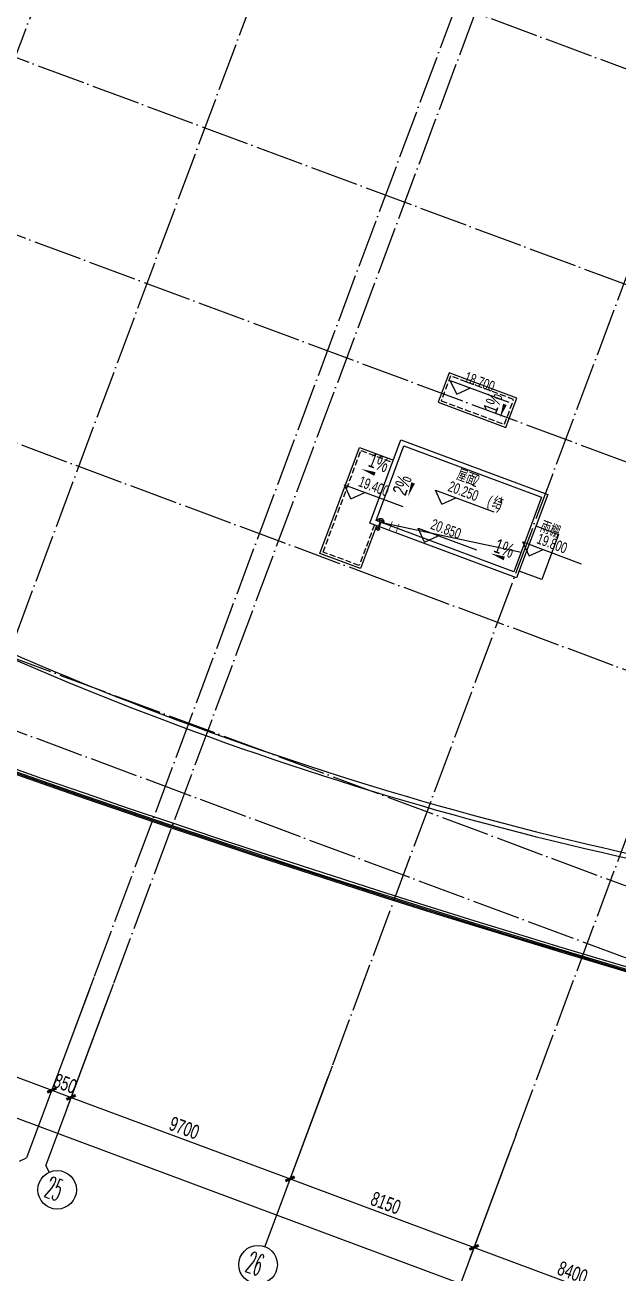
# Model space of a CAD drawing. Header units: millimetres. Extents: x 600121811 to 600690586, y 3472921280 to 3473279938.
# Drawn here: x 600406894 to 600431513, y 3473029069 to 3473080897 of the extents above; entities that cross this region are included whole.
import ezdxf
from ezdxf.enums import TextEntityAlignment as Align

# ---------------------------------------------------------------- set-up
doc = ezdxf.new("R2010")
doc.units = ezdxf.units.MM
doc.header["$LTSCALE"] = 1000
for name, pattern in [('AX-MALL-GIRD-200$0$DOTE', [2.42, 2, -0.2, 0.02, -0.2]), ('AX-MALL-WALL-GJ$0$DASH', [0.35, 0.25, -0.1]), ('AX-MALL-WALL-GJ$0$DOTE', [2.42, 2, -0.2, 0.02, -0.2]), ('PX-MALL-PGJ-LG$0$CONTINOUS', [0]), ('PX-MALL-PGJ-LG$0$DASHDOT', [1, 0.5, -0.25, 0, -0.25])]:
    doc.linetypes.add(name, pattern=pattern)
doc.layers.get('0').update_dxf_attribs({"linetype": 'CONTINUOUS'})
for name, color, linetype in [('AX-MALL-DIM-PGJ$0$A-Anno-Dims', 3, 'CONTINUOUS'), ('AX-MALL-DIM-PGJ$0$A-Anno-Note', 241, 'CONTINUOUS'), ('AX-MALL-DIM-PGJ$0$A-Fixt', 81, 'CONTINUOUS'), ('AX-MALL-GIRD-200$0$A-Grid', 222, 'AX-MALL-GIRD-200$0$DOTE'), ('AX-MALL-GIRD-200$0$A-Grid-Iden', 11, 'CONTINUOUS'), ('AX-MALL-GJ-200$0$A-Anno-Note', 241, 'CONTINUOUS'), ('AX-MALL-WALL-GJ$0$A-Anno-Levl', 201, 'CONTINUOUS'), ('AX-MALL-WALL-GJ$0$A-Anno-Note', 241, 'CONTINUOUS'), ('AX-MALL-WALL-GJ$0$A-Detl-Patt', 8, 'CONTINUOUS'), ('AX-MALL-WALL-GJ$0$A-Detl-Thin', 131, 'CONTINUOUS'), ('AX-MALL-WALL-GJ$0$A-SEE', 254, 'CONTINUOUS'), ('AX-MALL-WALL-GJ$0$AE-DOTE', 15, 'AX-MALL-WALL-GJ$0$DOTE'), ('AXIS_TEXT', 7, 'CONTINUOUS'), ('PX-MALL-PGJ-LG$0$P-Pipe-Risr', 7, 'CONTINUOUS'), ('PX-MALL-PGJ-LG$0$P-Pipe-Risr-Arch', 6, 'CONTINUOUS'), ('PX-MALL-PGJ-LG$0$P-Pipe-Risr-W100', 6, 'CONTINUOUS'), ('PX-MALL-PGJ-LG$0$P-Pipe-Risr-W50', 6, 'CONTINUOUS'), ('PX-MALL-PGJ-LG$0$P-Stom', 4, 'PX-MALL-PGJ-LG$0$DASHDOT'), ('PX-MALL-PGJ-LG$0$P-Stom-pipe', 4, 'PX-MALL-PGJ-LG$0$CONTINOUS'), ('PX-MALL-PGJ-LG$0$P-Stom-Strn', 120, 'CONTINUOUS'), ('PX-MALL-PGJ-LG$0$P-Stom-Strn-W100', 120, 'CONTINUOUS'), ('PX-MALL-PGJ-LG$0$P-Stom-Strn-W50', 120, 'CONTINUOUS'), ('PX-MALL-PGJ-LG$0$P-Stru', 40, 'CONTINUOUS')]:
    doc.layers.add(name, color=color, linetype=linetype)
doc.layers.add('AX-MALL-WALL-GJ$0$M-AUX-TO-ARCH', color=1, linetype='CONTINUOUS', plot=False)
doc.styles.add('AX-MALL-DIM-PGJ$0$_TCH_DIM', font='zy_en.shx', dxfattribs={"width": 0.7, "bigfont": 'zy_cn.shx'})
doc.styles.add('AX-MALL-GIRD-200$0$_TCH_AXIS', font='ROMAND.shx', dxfattribs={"width": 0.7, "height": 5, "bigfont": 'zy_cn.shx'})
doc.styles.add('AX-MALL-GIRD-200$0$_TCH_DIM_T3', font='zy_en.shx', dxfattribs={"width": 0.7, "bigfont": 'zy_cn.shx'})
doc.styles.add('AX-MALL-WALL-GJ$0$_TCH_DIM', font='zy_en.shx', dxfattribs={"width": 0.7, "bigfont": 'zy_cn.shx'})
doc.styles.add('AX-MALL-WALL-GJ$0$STANDARD', font='GBENOR', dxfattribs={"bigfont": 'GBCBIG'})
doc.styles.add('COMPLEX', font='COMPLEX')
doc.styles.add('PX-MALL-PGJ-LG$0$jzfz', font='jzfz_eng.shx', dxfattribs={"width": 0.6, "bigfont": 'jzfz_cnb.shx'})
doc.dimstyles.new('AX-MALL-GIRD-200$0$_TCH_ARCH&&200', dxfattribs={"dimtxt": 595, "dimasz": 300, "dimexe": 500, "dimexo": 500, "dimgap": 152.5, "dimtad": 1, "dimdec": 0, "dimzin": 0, "dimdsep": 46, "dimtxsty": 'AX-MALL-GIRD-200$0$_TCH_DIM_T3', "dimblk": 'AX-MALL-GIRD-200$0$_ArchTick', "dimcen": 0.09, "dimclrt": 7, "dimazin": 2, "dimtfac": 1, "dimtdec": 0, "dimtix": 1, "dimtmove": 2, "dimatfit": 3, "dimfxl": 500, "dimtolj": 1, "dimtzin": 0, "dimarcsym": 0})

# ---------------------------------------------------------------- blocks, each defined once
blk = doc.blocks.new('_AXISO')
blk.add_circle((0, 0), 0.5)
at = {"layer": 'AXIS_TEXT', "style": 'COMPLEX', "width": 1.041667}
blk.add_attdef('A', text='', height=0.56, dxfattribs=at).set_placement((-0.25, -0.28), (0.25, -0.28), align=Align.FIT)
blk = doc.blocks.new('AX-MALL-GIRD-200$0$_ArchTick')
at = {"color": 0, "linetype": 'ByBlock', "const_width": 0.4}
blk.add_lwpolyline([(-0.5, -0.5), (0.5, 0.5)], dxfattribs=at)
blk = doc.blocks.new('*D160')
at = {"layer": 'AX-MALL-GIRD-200$0$A-Grid-Iden', "color": 0, "lineweight": -2, "transparency": 16777216}
for p, q in [((600228911, 3473108184), (600226607, 3473101999)), ((600226782, 3473102468), (600551951, 3472981333)), ((600554081, 3472987049), (600551777, 3472980864))]:
    blk.add_line(p, q, dxfattribs=at)
at = {"layer": 'AX-MALL-GIRD-200$0$A-Grid-Iden', "color": 0, "lineweight": -2, "transparency": 16777216, "xscale": 300, "yscale": 300, "zscale": 300}
for p, rotation in [((600226782, 3473102468), 159.5681613089764), ((600551951, 3472981333), 339.5681613089764)]:
    blk.add_blockref('AX-MALL-GIRD-200$0$_ArchTick', p, dxfattribs=dict(at, rotation=rotation))
at = {"layer": 'AX-MALL-GIRD-200$0$A-Grid-Iden', "color": 7, "transparency": 16777216, "insert": (600389524, 3473042322), "char_height": 595, "attachment_point": 5, "rotation": 339.5682, "style": 'AX-MALL-GIRD-200$0$_TCH_DIM_T3'}
blk.add_mtext('\\A1;347000', dxfattribs=at)
blk = doc.blocks.new('*D183')
at = {"layer": 'AX-MALL-GIRD-200$0$A-Grid-Iden', "color": 0, "lineweight": -2, "transparency": 16777216}
for p, q in [((600402085, 3473043672), (600400340, 3473038986)), ((600409582, 3473040879), (600407836, 3473036194)), ((600400514, 3473039455), (600408011, 3473036662))]:
    blk.add_line(p, q, dxfattribs=at)
at = {"layer": 'AX-MALL-GIRD-200$0$A-Grid-Iden', "color": 0, "lineweight": -2, "transparency": 16777216, "xscale": 300, "yscale": 300, "zscale": 300}
for p, rotation in [((600400514, 3473039455), 159.5681613089876), ((600408011, 3473036662), 339.5681613089876)]:
    blk.add_blockref('AX-MALL-GIRD-200$0$_ArchTick', p, dxfattribs=dict(at, rotation=rotation))
at = {"layer": 'AX-MALL-GIRD-200$0$A-Grid-Iden', "color": 7, "transparency": 16777216, "insert": (600404420, 3473038480), "char_height": 595, "attachment_point": 5, "rotation": 339.5682, "style": 'AX-MALL-GIRD-200$0$_TCH_DIM_T3'}
blk.add_mtext('\\A1;8000', dxfattribs=at)
blk = doc.blocks.new('*D184')
at = {"layer": 'AX-MALL-GIRD-200$0$A-Grid-Iden', "color": 0, "lineweight": -2, "transparency": 16777216}
for p, q in [((600409582, 3473040879), (600407836, 3473036194)), ((600410378, 3473040582), (600408633, 3473035897)), ((600408011, 3473036662), (600408807, 3473036365))]:
    blk.add_line(p, q, dxfattribs=at)
at = {"layer": 'AX-MALL-GIRD-200$0$A-Grid-Iden', "color": 0, "lineweight": -2, "transparency": 16777216, "xscale": 300, "yscale": 300, "zscale": 300}
for p, rotation in [((600408011, 3473036662), 159.5681613063323), ((600408807, 3473036365), 339.5681613063323)]:
    blk.add_blockref('AX-MALL-GIRD-200$0$_ArchTick', p, dxfattribs=dict(at, rotation=rotation))
at = {"layer": 'AX-MALL-GIRD-200$0$A-Grid-Iden', "color": 7, "transparency": 16777216, "insert": (600408566, 3473036935), "char_height": 595, "attachment_point": 5, "rotation": 339.5682, "style": 'AX-MALL-GIRD-200$0$_TCH_DIM_T3'}
blk.add_mtext('\\A1;850', dxfattribs=at)
blk = doc.blocks.new('*D185')
at = {"layer": 'AX-MALL-GIRD-200$0$A-Grid-Iden', "color": 0, "lineweight": -2, "transparency": 16777216}
for p, q in [((600410378, 3473040582), (600408633, 3473035897)), ((600419468, 3473037196), (600417723, 3473032511)), ((600408807, 3473036365), (600417897, 3473032979))]:
    blk.add_line(p, q, dxfattribs=at)
at = {"layer": 'AX-MALL-GIRD-200$0$A-Grid-Iden', "color": 0, "lineweight": -2, "transparency": 16777216, "xscale": 300, "yscale": 300, "zscale": 300}
for p, rotation in [((600408807, 3473036365), 159.5681613095055), ((600417897, 3473032979), 339.5681613095055)]:
    blk.add_blockref('AX-MALL-GIRD-200$0$_ArchTick', p, dxfattribs=dict(at, rotation=rotation))
at = {"layer": 'AX-MALL-GIRD-200$0$A-Grid-Iden', "color": 7, "transparency": 16777216, "insert": (600413509, 3473035094), "char_height": 595, "attachment_point": 5, "rotation": 339.5682, "style": 'AX-MALL-GIRD-200$0$_TCH_DIM_T3'}
blk.add_mtext('\\A1;9700', dxfattribs=at)
blk = doc.blocks.new('*D186')
at = {"layer": 'AX-MALL-GIRD-200$0$A-Grid-Iden', "color": 0, "lineweight": -2, "transparency": 16777216}
for p, q in [((600419468, 3473037196), (600417723, 3473032511)), ((600427105, 3473034351), (600425360, 3473029666)), ((600417897, 3473032979), (600425535, 3473030134))]:
    blk.add_line(p, q, dxfattribs=at)
at = {"layer": 'AX-MALL-GIRD-200$0$A-Grid-Iden', "color": 0, "lineweight": -2, "transparency": 16777216, "xscale": 300, "yscale": 300, "zscale": 300}
for p, rotation in [((600417897, 3473032979), 159.5681613095475), ((600425535, 3473030134), 339.5681613095475)]:
    blk.add_blockref('AX-MALL-GIRD-200$0$_ArchTick', p, dxfattribs=dict(at, rotation=rotation))
at = {"layer": 'AX-MALL-GIRD-200$0$A-Grid-Iden', "color": 7, "transparency": 16777216, "insert": (600421873, 3473031978), "char_height": 595, "attachment_point": 5, "rotation": 339.5682, "style": 'AX-MALL-GIRD-200$0$_TCH_DIM_T3'}
blk.add_mtext('\\A1;8150', dxfattribs=at)
blk = doc.blocks.new('*D187')
at = {"layer": 'AX-MALL-GIRD-200$0$A-Grid-Iden', "color": 0, "lineweight": -2, "transparency": 16777216}
for p, q in [((600427105, 3473034351), (600425360, 3473029666)), ((600434977, 3473031419), (600433232, 3473026733)), ((600425535, 3473030134), (600433406, 3473027202))]:
    blk.add_line(p, q, dxfattribs=at)
at = {"layer": 'AX-MALL-GIRD-200$0$A-Grid-Iden', "color": 0, "lineweight": -2, "transparency": 16777216, "xscale": 300, "yscale": 300, "zscale": 300}
for p, rotation in [((600425535, 3473030134), 159.5681613090017), ((600433406, 3473027202), 339.5681613090017)]:
    blk.add_blockref('AX-MALL-GIRD-200$0$_ArchTick', p, dxfattribs=dict(at, rotation=rotation))
at = {"layer": 'AX-MALL-GIRD-200$0$A-Grid-Iden', "color": 7, "transparency": 16777216, "insert": (600429627, 3473029090), "char_height": 595, "attachment_point": 5, "rotation": 339.5682, "style": 'AX-MALL-GIRD-200$0$_TCH_DIM_T3'}
blk.add_mtext('\\A1;8400', dxfattribs=at)
blk = doc.blocks.new('AX-MALL-WALL-GJ$0$A$C5469763B')
at = {"layer": 'AX-MALL-WALL-GJ$0$A-Detl-Patt'}
for points in [[(-236484, 2426, 0.055992), (-115679, 1194, -0.091487), (-108806, 638, 0.199165), (-91863, 2852, -0.091487), (-85364, 5156, 0.010002), (-64060, 8992, -0.645417), (-62997, 7512), (-63092, 7346)], [(-236398, 2315, 0.055947), (-115669, 1095, -0.091487), (-108832, 541, 0.199165), (-91813, 2765, -0.091487), (-85348, 5057, 0.010002), (-64040, 8894, -0.645417), (-63084, 7562), (-63129, 7483), (-63042, 7433)], [(-236355, 2259, 0.055924), (-115664, 1045, -0.091487), (-108845, 493, 0.199165), (-91788, 2722, -0.091487), (-85340, 5007, 0.010002), (-64030, 8845, -0.645417), (-63127, 7587), (-63197, 7465), (-63067, 7390)], [(-236312, 2203, 0.055901), (-115659, 995, -0.091487), (-108858, 445, 0.199165), (-91763, 2679, -0.091487), (-85332, 4958, 0.010002), (-64020, 8796, -0.645417), (-63170, 7612), (-63266, 7446)]]:
    blk.add_lwpolyline(points, format="xyb", dxfattribs=at)
blk = doc.blocks.new('AX-MALL-WALL-GJ$0$A$C3841687A')
at = {"layer": 'AX-MALL-WALL-GJ$0$A-Detl-Patt'}
for radius in [140300, 140100]:
    blk.add_arc((-154564, 142853), radius, 259.87916, 278.36236, dxfattribs=at)
blk = doc.blocks.new('AX-MALL-WALL-GJ$0$fgergertghngfh')
at = {"layer": 'AX-MALL-WALL-GJ$0$A-Detl-Patt'}
for p, q in [((-13386, 5036), (-12263, -7615)), ((1798, 160), (-27539, -2446))]:
    blk.add_line(p, q, dxfattribs=at)
for points in [[(-22903, -6335, -0.378162), (-25503, -4082), (-26027, -185, -0.452389), (-23463, 2761, 0.042033), (-3068, 4582, -0.46282), (-20, 2047), (19, -1904, -0.368639), (-2146, -4493, -0.039801)], [(-22905, -6135, -0.378162), (-25305, -4055), (-25829, -159, -0.452389), (-23462, 2561, 0.042033), (-3034, 4385, -0.46282), (-220, 2045), (-181, -1906, -0.368639), (-2179, -4296, -0.039801)], [(-22909, -5735, -0.378162), (-24909, -4002), (-25432, -106, -0.452389), (-23460, 2161, 0.042033), (-2965, 3991, -0.46282), (-620, 2041), (-581, -1910, -0.368639), (-2246, -3902, -0.039801)]]:
    blk.add_lwpolyline(points, format="xyb", close=True, dxfattribs=at)
for points in [[(-2790, 4415), (-2019, -4263)], [(-6949, 3766), (-6178, -4911)], [(-4868, 4078), (-4097, -4607)], [(-11119, 3248), (-10350, -5419)], [(-9033, 3489), (-8263, -5182)], [(-25823, 518), (-344, 2780)], [(-19499, 2645), (-18728, -6031)], [(-17399, 2742), (-16629, -5929)], [(-15303, 2875), (-14533, -5792)], [(-13210, 3043), (-12440, -5622)], [(-23707, 2547), (-22936, -6136)], [(-21602, 2584), (-20831, -6100)], [(-25732, -880), (-214, 1387)], [(-25545, -2269), (-200, -18)], [(-25359, -3657), (-186, -1422)], [(-24950, -5027), (-361, -2843)]]:
    blk.add_lwpolyline(points, dxfattribs=at)
at = {"layer": 'AX-MALL-WALL-GJ$0$A-Detl-Patt', "linetype": 'AX-MALL-WALL-GJ$0$DASH'}
for points in [[(-22914, -5136, -0.378162), (-24314, -3922), (-24838, -26, -0.452389), (-23457, 1561, 0.042033), (-2861, 3400, -0.46282), (-1220, 2035), (-1181, -1916, -0.368639), (-2347, -3310, -0.039801)], [(-22916, -4936, -0.378162), (-24116, -3895), (-24639, 1, -0.452389), (-23456, 1361, 0.042033), (-2827, 3203, -0.46282), (-1420, 2033), (-1381, -1918, -0.368639), (-2380, -3113, -0.039801)]]:
    blk.add_lwpolyline(points, format="xyb", close=True, dxfattribs=at)
blk = doc.blocks.new('PX-MALL-PGJ-LG$0$A$C48A01704')
at = {"layer": 'PX-MALL-PGJ-LG$0$P-Stom-Strn-W100', "ltscale": 0.7}
for p, q in [((-128, 74), (0, 74)), ((0, 150), (0, -150)), ((-128, -74), (0, -74))]:
    blk.add_line(p, q, dxfattribs=at)
blk.add_arc((3, 0), 150, 91.1674, 268.8326, dxfattribs=at)
blk = doc.blocks.new('PX-MALL-PGJ-LG$0$A$C00A74F81')
at = {"layer": 'PX-MALL-PGJ-LG$0$P-Stom-Strn-W50', "ltscale": 0.7}
for p, q in [((-70, 41), (0, 41)), ((0, 82), (0, -82)), ((-70, -41), (0, -41))]:
    blk.add_line(p, q, dxfattribs=at)
blk.add_arc((2, 0), 82.5, 91.1674, 268.8326, dxfattribs=at)
blk = doc.blocks.new('PX-MALL-PGJ-LG$0$P-Stom-Ysd-Cp')
at = {"layer": 'PX-MALL-PGJ-LG$0$P-Stom-Strn-W100', "ltscale": 0.7}
blk.add_blockref('PX-MALL-PGJ-LG$0$A$C48A01704', (0, 0), dxfattribs=at)
at = {"layer": 'PX-MALL-PGJ-LG$0$P-Stom-Strn-W50'}
blk.add_blockref('PX-MALL-PGJ-LG$0$A$C00A74F81', (0, 0), dxfattribs=at)
blk = doc.blocks.new('PX-MALL-PGJ-LG$0$P-Risr')
at = {"layer": 'PX-MALL-PGJ-LG$0$P-Pipe-Risr-W50'}
h = blk.add_hatch(color=0, dxfattribs=at)
edge = h.paths.add_edge_path()
edge.add_ellipse((0, 0), major_axis=(47.1, 47.1), ratio=1, start_angle=225, end_angle=405, ccw=False)
edge.add_ellipse((0, 0), major_axis=(47.1, 47.1), ratio=1, start_angle=133.9676, end_angle=225, ccw=False)
edge.add_line((-67, 1), (-54, 1))
edge.add_ellipse((0, 0), major_axis=(-38.5, 38.5), ratio=1, start_angle=43.7381, end_angle=135)
edge.add_ellipse((0, 0), major_axis=(38.5, 38.5), ratio=1, start_angle=225, end_angle=405)
edge.add_ellipse((0, 0), major_axis=(38.5, 38.5), ratio=1, start_angle=45, end_angle=133.7381)
edge.add_line((-54, 1), (-67, 1))
edge.add_ellipse((0, 0), major_axis=(-47.1, 47.1), ratio=1, start_angle=-45, end_angle=43.9676, ccw=False)
at = {"layer": 'PX-MALL-PGJ-LG$0$P-Pipe-Risr-Arch', "ltscale": 0.7}
blk.add_circle((0, 0), 59.3, dxfattribs=at)
at = {"layer": 'PX-MALL-PGJ-LG$0$P-Pipe-Risr-W100', "color": 0, "const_width": 15}
blk.add_lwpolyline([(-75, 0, 1), (75, 0, 1)], format="xyb", close=True, dxfattribs=at)
at = {"layer": 'PX-MALL-PGJ-LG$0$P-Pipe-Risr-W50'}
blk.add_circle((0, 0), 54.5, dxfattribs=at)
at = {"layer": 'PX-MALL-PGJ-LG$0$P-Pipe-Risr', "style": 'PX-MALL-PGJ-LG$0$jzfz', "width": 0.6, "flags": 1}
for tag in ['RANGE', 'SYS-MARK']:
    blk.add_attdef(tag, text='', height=0.0156, dxfattribs=at).set_placement((0, -46), align=Align.MIDDLE)
blk = doc.blocks.new('PX-MALL-PGJ-LG$0$fstg')
at = {"layer": 'PX-MALL-PGJ-LG$0$P-Stru', "ltscale": 0.7, "const_width": 30}
for points in [[(-200, 150), (200, 150)], [(0, 150), (0, 287)], [(200, -150), (-200, -150)], [(0, -150), (0, -287)]]:
    blk.add_lwpolyline(points, dxfattribs=at)
blk = doc.blocks.new('PX-MALL-PGJ-LG')
at = {"layer": 'PX-MALL-PGJ-LG$0$P-Stom', "const_width": 90}
blk.add_lwpolyline([(600421655, 3473060253), (600421550, 3473059972)], dxfattribs=at)
at = {"layer": 'PX-MALL-PGJ-LG$0$P-Stom-pipe', "ltscale": 0.7, "rotation": 159.5681613228344}
blk.add_blockref('PX-MALL-PGJ-LG$0$P-Risr', (600421550, 3473059972), dxfattribs=at)
at = {"layer": 'PX-MALL-PGJ-LG$0$P-Stom-Strn', "rotation": 249.5681613228347}
blk.add_blockref('PX-MALL-PGJ-LG$0$P-Stom-Ysd-Cp', (600421655, 3473060253), dxfattribs=at)
at = {"layer": 'PX-MALL-PGJ-LG$0$P-Stru', "rotation": 249.5681612166072}
blk.add_blockref('PX-MALL-PGJ-LG$0$fstg', (600422217, 3473060044), dxfattribs=at)
blk = doc.blocks.new('AX-MALL-DIM-PGJ')
at = {"layer": 'AX-MALL-DIM-PGJ$0$A-Anno-Dims'}
for points in [[(600426904.6, 3473065373.7, 0, 0, 0), (600426608.3, 3473064578.2, 0, 160, 0), (600426817.7, 3473065140.5, 0, 0, 0)], [(600421837.5, 3473062095, 0, 0, 0), (600420858.4, 3473062459.7, 0, 160, 0), (600421420.7, 3473062250.3, 0, 0, 0)], [(600423029.3, 3473061945.5, 0, 0, 0), (600422795.7, 3473061318.5, 0, 160, 0), (600423005.2, 3473061880.7, 0, 0, 0)], [(600426960.4, 3473058679.3, 0, 0, 0), (600426227.5, 3473058952.4, 0, 160, 0), (600426789.8, 3473058742.9, 0, 0, 0)]]:
    blk.add_lwpolyline(points, format="xyseb", dxfattribs=at)
at = {"layer": 'AX-MALL-DIM-PGJ$0$A-Fixt'}
blk.add_line((600421653.8, 3473060250.6), (600427487.8, 3473059010), dxfattribs=at)
at = {"layer": 'AX-MALL-DIM-PGJ$0$A-Anno-Note', "style": 'AX-MALL-DIM-PGJ$0$_TCH_DIM', "width": 0.7}
for s, rotation, p in [('1%', 69.56816, (600426451.1, 3473064729.9)), ('1%', 339.56816, (600421101.9, 3473062582.7)), ('2%', 69.56816, (600422687.1, 3473061313.8)), ('1%', 339.56816, (600426313, 3473059027.3))]:
    blk.add_text(s, height=595, rotation=rotation, dxfattribs=at).set_placement(p)
blk = doc.blocks.new('AX-MALL-GIRD-200')
at = {"layer": 'AX-MALL-GIRD-200$0$A-Grid'}
for p, q in [((600226689.8, 3473155507), (600584585.8, 3473022180.2)), ((600433117.7, 3473151036.4), (600394388.2, 3473047072.7)), ((600440989.3, 3473148104), (600402259.7, 3473044140.3)), ((600223757.4, 3473147635.4), (600581653.4, 3473014308.6)), ((600448486, 3473145311.3), (600409756.4, 3473041347.6)), ((600449282.5, 3473145014.5), (600410553, 3473041050.8)), ((600458372.3, 3473141628.3), (600419642.7, 3473037664.6)), ((600221348.7, 3473141169.5), (600579244.7, 3473007842.7)), ((600427280, 3473034819.5), (600466009.5, 3473138783.2)), ((600218521, 3473133579.1), (600576417, 3473000252.3)), ((600215588.6, 3473125707.5), (600573484.6, 3472992380.8)), ((600214611.2, 3473123083.7), (600572507.2, 3472989756.9))]:
    blk.add_line(p, q, dxfattribs=at)
at = {"layer": 'AX-MALL-GIRD-200$0$A-Grid-Iden'}
for p, q in [((600409756.4, 3473041347.6), (600406963.7, 3473033850.8)), ((600410553, 3473041050.8), (600407760.2, 3473033554.1)), ((600419642.7, 3473037664.6), (600416850, 3473030167.9)), ((600427280, 3473034819.5), (600424487.2, 3473027322.8)), ((600406662.3, 3473033713.1), (600406963.7, 3473033850.8)), ((600407898, 3473033252.7), (600407760.2, 3473033554.1))]:
    blk.add_line(p, q, dxfattribs=at)
ref = blk.add_blockref('_AXISO', (600408230.6, 3473032525.2), dxfattribs=dict(at, xscale=1600, yscale=1600, zscale=1600))
ref.add_attrib('A', '25', dxfattribs={"height": 905.1, "rotation": 339.56816, "style": 'AX-MALL-GIRD-200$0$_TCH_AXIS', "width": 0.525}).set_placement((600407648.6, 3473032259.1), (600408242.3, 3473032037.9), align=Align.FIT)
ref = blk.add_blockref('_AXISO', (600416570.7, 3473029418.2), dxfattribs=dict(at, xscale=1600, yscale=1600, zscale=1600))
ref.add_attrib('A', '26', dxfattribs={"height": 905.1, "rotation": 339.56816, "style": 'AX-MALL-GIRD-200$0$_TCH_AXIS', "width": 0.525}).set_placement((600415988.6, 3473029152.2), (600416582.3, 3473028931), align=Align.FIT)
for base, p1, p2, picture, middle in [((600551951.4, 3472981332.7), (600229085.8, 3473108652.6), (600554255.4, 3472987517.4), '*D160', (600389523.7, 3473042322)), ((600408011, 3473036662.1), (600402259.7, 3473044140.3), (600409756.4, 3473041347.6), '*D183', (600404419.7, 3473038480.2)), ((600408807.5, 3473036365.4), (600409756.4, 3473041347.6), (600410553, 3473041050.8), '*D184', (600408566.3, 3473036935.4)), ((600417897.3, 3473032979.2), (600410553, 3473041050.8), (600419642.7, 3473037664.6), '*D185', (600413509.5, 3473035094)), ((600425534.5, 3473030134.1), (600419642.7, 3473037664.6), (600427280, 3473034819.5), '*D186', (600421873, 3473031978.3)), ((600433406.1, 3473027201.7), (600427280, 3473034819.5), (600435151.5, 3473031887.1), '*D187', (600429627.4, 3473029089.6))]:
    dim = blk.add_linear_dim(base=base, p1=p1, p2=p2, angle=339.56816, dimstyle='AX-MALL-GIRD-200$0$_TCH_ARCH&&200', override={"dimgap": 0}, dxfattribs=at)
    dim.commit()
    dim.dimension.update_dxf_attribs({"geometry": picture, "text_midpoint": middle, "dimtype": 129, "text_rotation": 339.56816})
blk = doc.blocks.new('AX-MALL-WALL-GJ')
at = {"layer": 'AX-MALL-WALL-GJ$0$A-Anno-Levl'}
for p, q in [((600424815, 3473065560), (600424551, 3473066139)), ((600424551, 3473066139), (600426975, 3473065236)), ((600424815, 3473065560), (600425394, 3473065824)), ((600420422, 3473061220), (600420158, 3473061798)), ((600420158, 3473061798), (600422582, 3473060895)), ((600420422, 3473061220), (600421001, 3473061484)), ((600424197, 3473060999), (600423933, 3473061577)), ((600423933, 3473061577), (600426357, 3473060674)), ((600424197, 3473060999), (600424776, 3473061263)), ((600423474, 3473059425), (600423210, 3473060004)), ((600423210, 3473060004), (600425634, 3473059101)), ((600423474, 3473059425), (600424053, 3473059689)), ((600427825, 3473058848), (600427561, 3473059427)), ((600427561, 3473059427), (600429984, 3473058524)), ((600427825, 3473058848), (600428404, 3473059113))]:
    blk.add_line(p, q, dxfattribs=at)
at = {"layer": 'AX-MALL-WALL-GJ$0$A-Detl-Patt', "linetype": 'AX-MALL-WALL-GJ$0$DASH'}
blk.add_lwpolyline([(600424172, 3473065292), (600426796, 3473064314), (600427180, 3473065345), (600424556, 3473066322)], close=True, dxfattribs=at)
blk.add_lwpolyline([(600421398, 3473060136), (600420769, 3473058449), (600419270, 3473059008), (600420841, 3473063225), (600422153, 3473062736)], dxfattribs=at)
at = {"layer": 'AX-MALL-WALL-GJ$0$A-Detl-Thin'}
for points in [[(600424043, 3473065233), (600426855, 3473064186), (600427309, 3473065404), (600424497, 3473066451)], [(600421210, 3473060206), (600422502, 3473063673), (600428593, 3473061404), (600427301, 3473057937)], [(600421467, 3473060323), (600422619, 3473063416), (600428336, 3473061286), (600427184, 3473058194)]]:
    blk.add_lwpolyline(points, close=True, dxfattribs=at)
for points in [[(600421491, 3473060101), (600420828, 3473058320), (600419141, 3473058949), (600420782, 3473063353), (600422188, 3473062830)], [(600428104, 3473060092), (600429041, 3473059743), (600428343, 3473057869), (600427406, 3473058218)]]:
    blk.add_lwpolyline(points, dxfattribs=at)
at = {"layer": 'AX-MALL-WALL-GJ$0$A-Anno-Note', "rotation": 339.5681613098035}
blk.add_blockref('AX-MALL-WALL-GJ$0$A$C3841687A', (600557212, 3472995455), dxfattribs=at)
at = {"layer": 'AX-MALL-WALL-GJ$0$A-SEE'}
blk.add_blockref('AX-MALL-GIRD-200', (0, 0), dxfattribs=at)
at = {"layer": 'AX-MALL-WALL-GJ$0$AE-DOTE', "rotation": 339.5681613069746}
blk.add_blockref('AX-MALL-WALL-GJ$0$fgergertghngfh', (600456587, 3473085275), dxfattribs=at)
at = {"layer": 'AX-MALL-WALL-GJ$0$M-AUX-TO-ARCH', "rotation": 339.5681613092246}
blk.add_blockref('AX-MALL-WALL-GJ$0$A$C5469763B', (600557212, 3472995455), dxfattribs=at)
at = {"layer": 'AX-MALL-WALL-GJ$0$A-Anno-Note'}
for s, height, style, width, p in [('18.700', 446.2, 'AX-MALL-WALL-GJ$0$_TCH_DIM', 0.7, (600425092, 3473066097)), ('2', 525, 'AX-MALL-WALL-GJ$0$STANDARD', 0.6, (600425458, 3473061760)), ('19.400', 446.2, 'AX-MALL-WALL-GJ$0$_TCH_DIM', 0.7, (600420699, 3473061757)), ('20.250', 446.2, 'AX-MALL-WALL-GJ$0$_TCH_DIM', 0.7, (600424418, 3473061557)), ('(', 446, 'AX-MALL-WALL-GJ$0$_TCH_DIM', 0.7, (600426051, 3473060949)), ('结', 506, 'AX-MALL-WALL-GJ$0$_TCH_DIM', 0.7, (600426246, 3473060876)), (')', 446, 'AX-MALL-WALL-GJ$0$_TCH_DIM', 0.7, (600426488, 3473060786)), ('20.850', 446.2, 'AX-MALL-WALL-GJ$0$_TCH_DIM', 0.7, (600423696, 3473059983)), ('19.800', 446.2, 'AX-MALL-WALL-GJ$0$_TCH_DIM', 0.7, (600428102, 3473059385))]:
    blk.add_text(s, height=height, rotation=339.5682, dxfattribs=dict(at, style=style, width=width)).set_placement(p)
at = {"layer": 'AX-MALL-WALL-GJ$0$A-Anno-Note', "style": 'AX-MALL-WALL-GJ$0$STANDARD'}
for s, p in [('屋面', (600424767, 3473062018)), ('雨棚', (600428236, 3473059863))]:
    blk.add_text(s, height=506.4, rotation=339.5682, dxfattribs=at).set_placement(p)

msp = doc.modelspace()

# ---------------------------------------------------------------- block references
at = {"layer": 'AX-MALL-GJ-200$0$A-Anno-Note'}
for name in ['AX-MALL-WALL-GJ', 'PX-MALL-PGJ-LG', 'AX-MALL-DIM-PGJ']:
    msp.add_blockref(name, (0, 0), dxfattribs=at)

doc.saveas('drawing.dxf')
